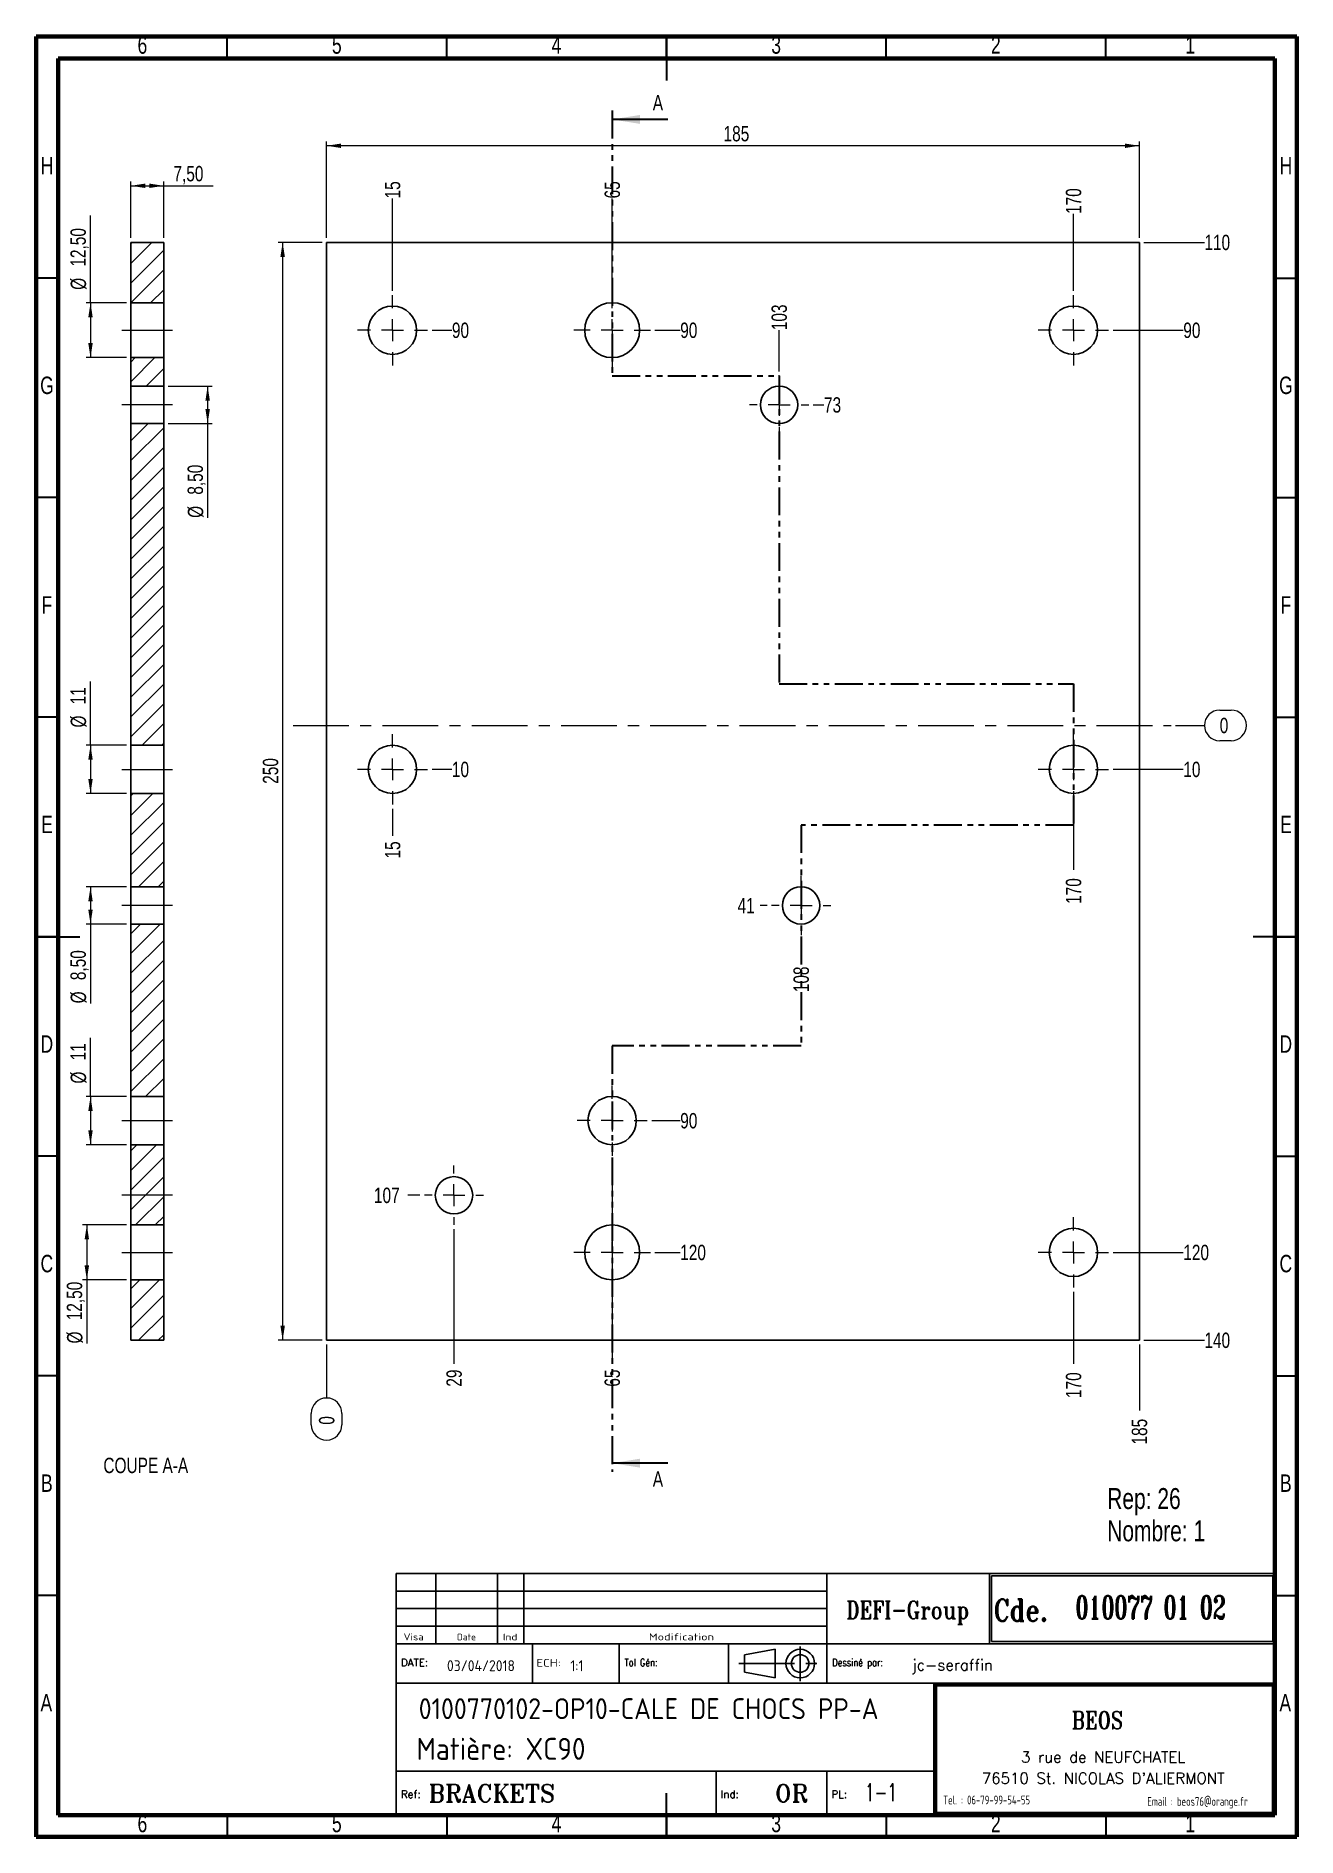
# Model space of a CAD drawing. Header units: millimetres. Extents: x 5 to 292, y 5 to 415.
import ezdxf

# ---------------------------------------------------------------- set-up
doc = ezdxf.new("R2010")
doc.units = ezdxf.units.MM
doc.linetypes.add('CENTERX2', pattern=[20.32, 12.7, -2.54, 2.54, -2.54])
doc.linetypes.add('PHANTOM', pattern=[12.7, 6.35, -1.27, 1.27, -1.27, 1.27, -1.27])
doc.layers.add('DIMENSIONS', color=176, linetype='Continuous')
doc.styles.add('SLDTEXTSTYLE0', font='TXT', dxfattribs={"width": 0.75})
doc.styles.add('SLDTEXTSTYLE1', font='ISOCP')
doc.styles.add('SLDTEXTSTYLE10', font='ISOCP', dxfattribs={"width": 1.147311})
doc.styles.add('SLDTEXTSTYLE11', font='ISOCP', dxfattribs={"width": 1.385904})
doc.styles.add('SLDTEXTSTYLE12', font='ISOCP', dxfattribs={"width": 1.246461})
doc.styles.add('SLDTEXTSTYLE13', font='ROMAND')
doc.styles.add('SLDTEXTSTYLE2', font='ROMANT', dxfattribs={"width": 0.8})
doc.styles.add('SLDTEXTSTYLE3', font='ISOCP', dxfattribs={"width": 0.8})
doc.styles.add('SLDTEXTSTYLE4', font='ROMANS', dxfattribs={"width": 0.8})
doc.styles.add('SLDTEXTSTYLE5', font='ROMANT')
doc.styles.add('SLDTEXTSTYLE6', font='ROMANS')
doc.styles.add('SLDTEXTSTYLE7', font='ROMANT', dxfattribs={"width": 0.65})
doc.styles.add('SLDTEXTSTYLE8', font='ISOCP', dxfattribs={"width": 1.446157})
doc.styles.add('SLDTEXTSTYLE9', font='ISOCP', dxfattribs={"width": 1.294402})
doc.dimstyles.new('SLDDIMSTYLE0', dxfattribs={"dimtxt": 3.5, "dimasz": 3.302, "dimexe": 0, "dimexo": 0.0625, "dimgap": 0.875, "dimtad": 0, "dimtih": 1, "dimtoh": 1, "dimdec": 0, "dimrnd": 1e-09, "dimdsep": 46, "dimtxsty": 'SLDTEXTSTYLE0', "dimblk1": 'NONE', "dimblk2": 'NONE', "dimsah": 1, "dimcen": 0.09, "dimadec": 0, "dimazin": 2, "dimtfac": 1, "dimtdec": 0, "dimtofl": 0, "dimtmove": 0, "dimatfit": 3, "dimldrblk": 'NONE', "dimfxl": 1, "dimfrac": 2, "dimtolj": 1, "dimtzin": 12, "dimarcsym": 0})
doc.dimstyles.new('SLDDIMSTYLE1', dxfattribs={"dimtxt": 3.5, "dimasz": 3.302, "dimexe": 0, "dimexo": 0.0625, "dimgap": 0.875, "dimtad": 0, "dimtih": 1, "dimtoh": 1, "dimrnd": 1e-09, "dimzin": 12, "dimdsep": 46, "dimtxsty": 'SLDTEXTSTYLE0', "dimblk1": 'NONE', "dimblk2": 'NONE', "dimsah": 1, "dimcen": 0.09, "dimadec": 0, "dimazin": 3, "dimtfac": 1, "dimtofl": 0, "dimtmove": 0, "dimatfit": 3, "dimldrblk": 'NONE', "dimfxl": 1, "dimfrac": 2, "dimtolj": 1, "dimtzin": 12, "dimarcsym": 0})
doc.dimstyles.new('SLDDIMSTYLE2', dxfattribs={"dimtxt": 3.5, "dimasz": 3.302, "dimexe": 0, "dimexo": 0.0625, "dimgap": 0.875, "dimtad": 1, "dimrnd": 1e-09, "dimzin": 12, "dimdsep": 46, "dimtxsty": 'SLDTEXTSTYLE0', "dimsah": 1, "dimcen": 0.09, "dimadec": 0, "dimazin": 3, "dimtfac": 1, "dimtofl": 0, "dimtmove": 0, "dimatfit": 3, "dimfxl": 1, "dimfrac": 2, "dimtolj": 1, "dimtzin": 12, "dimarcsym": 0})

# ---------------------------------------------------------------- blocks, each defined once
blk = doc.blocks.new('SW_NOTE_0')
at = {"color": 0, "linetype": 'Continuous', "lineweight": 0, "char_height": 4.763, "attachment_point": 1, "style": 'SLDTEXTSTYLE0'}
for s, insert in [('Rep: 26', (0, 6.14)), ('Nombre: 1', (0, -1.21))]:
    blk.add_mtext(s, dxfattribs=dict(at, insert=insert))
blk = doc.blocks.new('_D')
at = {"color": 7, "linetype": 'Continuous', "lineweight": 18}
for p, q in [((274.42, 261.62), (277.01, 261.62)), ((264.35, 258.13), (270.93, 258.13)), ((277.01, 254.64), (274.42, 254.64))]:
    blk.add_line(p, q, dxfattribs=at)
for centre, start, end in [((274.42, 258.13), 90, 270), ((277.01, 258.13), 270, 90)]:
    blk.add_arc(centre, 3.49, start, end, dxfattribs=at)
at = {"color": 7, "linetype": 'Continuous', "lineweight": 18, "insert": (274.42, 259.86), "char_height": 3.5, "attachment_point": 1, "style": 'SLDTEXTSTYLE0'}
blk.add_mtext('0', dxfattribs=at)
blk = doc.blocks.new('_None')
blk = doc.blocks.new('_D_1')
at = {"color": 7, "linetype": 'Continuous', "lineweight": 18}
blk.add_line((250.13, 248.13), (266.13, 248.13), dxfattribs=at)
at = {"color": 7, "linetype": 'Continuous', "lineweight": 18, "insert": (266.13, 249.86), "char_height": 3.5, "attachment_point": 1, "style": 'SLDTEXTSTYLE0'}
blk.add_mtext('10', dxfattribs=at)
blk = doc.blocks.new('_D_2')
at = {"color": 7, "linetype": 'Continuous', "lineweight": 18}
blk.add_line((95.13, 248.13), (99.66, 248.13), dxfattribs=at)
at = {"color": 7, "linetype": 'Continuous', "lineweight": 18, "insert": (99.66, 249.86), "char_height": 3.5, "attachment_point": 1, "style": 'SLDTEXTSTYLE0'}
blk.add_mtext('10', dxfattribs=at)
blk = doc.blocks.new('_D_3')
at = {"color": 7, "linetype": 'Continuous', "lineweight": 18}
blk.add_line((171.38, 217.13), (169.85, 217.13), dxfattribs=at)
at = {"color": 7, "linetype": 'Continuous', "lineweight": 18, "insert": (164.68, 218.86), "char_height": 3.5, "attachment_point": 1, "style": 'SLDTEXTSTYLE0'}
blk.add_mtext('41', dxfattribs=at)
blk = doc.blocks.new('_D_4')
at = {"color": 7, "linetype": 'Continuous', "lineweight": 18}
blk.add_line((145.13, 168.13), (151.62, 168.13), dxfattribs=at)
at = {"color": 7, "linetype": 'Continuous', "lineweight": 18, "insert": (151.62, 169.86), "char_height": 3.5, "attachment_point": 1, "style": 'SLDTEXTSTYLE0'}
blk.add_mtext('90', dxfattribs=at)
blk = doc.blocks.new('_D_5')
at = {"color": 7, "linetype": 'Continuous', "lineweight": 18}
blk.add_line((92.38, 151.13), (89.66, 151.13), dxfattribs=at)
at = {"color": 7, "linetype": 'Continuous', "lineweight": 18, "insert": (81.91, 152.86), "char_height": 3.5, "attachment_point": 1, "style": 'SLDTEXTSTYLE0'}
blk.add_mtext('107', dxfattribs=at)
blk = doc.blocks.new('_D_6')
at = {"color": 7, "linetype": 'Continuous', "lineweight": 18}
blk.add_line((250.13, 138.13), (266.13, 138.13), dxfattribs=at)
at = {"color": 7, "linetype": 'Continuous', "lineweight": 18, "insert": (266.13, 139.86), "char_height": 3.5, "attachment_point": 1, "style": 'SLDTEXTSTYLE0'}
blk.add_mtext('120', dxfattribs=at)
blk = doc.blocks.new('_D_7')
at = {"color": 7, "linetype": 'Continuous', "lineweight": 18}
blk.add_line((145.88, 138.13), (151.62, 138.13), dxfattribs=at)
at = {"color": 7, "linetype": 'Continuous', "lineweight": 18, "insert": (151.62, 139.86), "char_height": 3.5, "attachment_point": 1, "style": 'SLDTEXTSTYLE0'}
blk.add_mtext('120', dxfattribs=at)
blk = doc.blocks.new('_D_8')
at = {"color": 7, "linetype": 'Continuous', "lineweight": 18}
blk.add_line((257.13, 118.13), (270.93, 118.13), dxfattribs=at)
at = {"color": 7, "linetype": 'Continuous', "lineweight": 18, "insert": (270.93, 119.86), "char_height": 3.5, "attachment_point": 1, "style": 'SLDTEXTSTYLE0'}
blk.add_mtext('140', dxfattribs=at)
blk = doc.blocks.new('_D_9')
at = {"color": 7, "linetype": 'Continuous', "lineweight": 18}
blk.add_line((181.88, 331.13), (184.34, 331.13), dxfattribs=at)
at = {"color": 7, "linetype": 'Continuous', "lineweight": 18, "insert": (184.34, 332.86), "char_height": 3.5, "attachment_point": 1, "style": 'SLDTEXTSTYLE0'}
blk.add_mtext('73', dxfattribs=at)
blk = doc.blocks.new('_D_10')
at = {"color": 7, "linetype": 'Continuous', "lineweight": 18}
blk.add_line((95.13, 348.13), (99.66, 348.13), dxfattribs=at)
at = {"color": 7, "linetype": 'Continuous', "lineweight": 18, "insert": (99.66, 349.86), "char_height": 3.5, "attachment_point": 1, "style": 'SLDTEXTSTYLE0'}
blk.add_mtext('90', dxfattribs=at)
blk = doc.blocks.new('_D_11')
at = {"color": 7, "linetype": 'Continuous', "lineweight": 18}
blk.add_line((145.88, 348.13), (151.62, 348.13), dxfattribs=at)
at = {"color": 7, "linetype": 'Continuous', "lineweight": 18, "insert": (151.62, 349.86), "char_height": 3.5, "attachment_point": 1, "style": 'SLDTEXTSTYLE0'}
blk.add_mtext('90', dxfattribs=at)
blk = doc.blocks.new('_D_12')
at = {"color": 7, "linetype": 'Continuous', "lineweight": 18}
blk.add_line((250.13, 348.13), (266.13, 348.13), dxfattribs=at)
at = {"color": 7, "linetype": 'Continuous', "lineweight": 18, "insert": (266.13, 349.86), "char_height": 3.5, "attachment_point": 1, "style": 'SLDTEXTSTYLE0'}
blk.add_mtext('90', dxfattribs=at)
blk = doc.blocks.new('_D_13')
at = {"color": 7, "linetype": 'Continuous', "lineweight": 18}
blk.add_line((257.13, 368.13), (270.93, 368.13), dxfattribs=at)
at = {"color": 7, "linetype": 'Continuous', "lineweight": 18, "insert": (270.93, 369.86), "char_height": 3.5, "attachment_point": 1, "style": 'SLDTEXTSTYLE0'}
blk.add_mtext('110', dxfattribs=at)
blk = doc.blocks.new('_D_14')
at = {"color": 7, "linetype": 'Continuous', "lineweight": 18}
for p, q in [((71.13, 117.13), (71.13, 104.96)), ((67.64, 98.88), (67.64, 101.47)), ((74.62, 101.47), (74.62, 98.88))]:
    blk.add_line(p, q, dxfattribs=at)
for centre, start, end in [((71.13, 101.47), 0, 180), ((71.13, 98.88), 180, 0)]:
    blk.add_arc(centre, 3.49, start, end, dxfattribs=at)
at = {"color": 7, "linetype": 'Continuous', "lineweight": 18, "insert": (69.4, 98.88), "char_height": 3.5, "attachment_point": 1, "rotation": 90, "style": 'SLDTEXTSTYLE0'}
blk.add_mtext('0', dxfattribs=at)
blk = doc.blocks.new('_D_15')
at = {"color": 7, "linetype": 'Continuous', "lineweight": 18}
blk.add_line((86.13, 239.13), (86.13, 232.99), dxfattribs=at)
at = {"color": 7, "linetype": 'Continuous', "lineweight": 18, "insert": (84.4, 227.82), "char_height": 3.5, "attachment_point": 1, "rotation": 90, "style": 'SLDTEXTSTYLE0'}
blk.add_mtext('15', dxfattribs=at)
blk = doc.blocks.new('_D_16')
at = {"color": 7, "linetype": 'Continuous', "lineweight": 18}
blk.add_line((86.13, 357.13), (86.13, 378.13), dxfattribs=at)
at = {"color": 7, "linetype": 'Continuous', "lineweight": 18, "insert": (84.4, 378.13), "char_height": 3.5, "attachment_point": 1, "rotation": 90, "style": 'SLDTEXTSTYLE0'}
blk.add_mtext('15', dxfattribs=at)
blk = doc.blocks.new('_D_17')
at = {"color": 7, "linetype": 'Continuous', "lineweight": 18}
blk.add_line((100.13, 143.38), (100.13, 112.72), dxfattribs=at)
at = {"color": 7, "linetype": 'Continuous', "lineweight": 18, "insert": (98.4, 107.54), "char_height": 3.5, "attachment_point": 1, "rotation": 90, "style": 'SLDTEXTSTYLE0'}
blk.add_mtext('29', dxfattribs=at)
blk = doc.blocks.new('_D_18')
at = {"color": 7, "linetype": 'Continuous', "lineweight": 18}
blk.add_line((136.13, 159.13), (136.13, 112.72), dxfattribs=at)
at = {"color": 7, "linetype": 'Continuous', "lineweight": 18, "insert": (134.4, 107.54), "char_height": 3.5, "attachment_point": 1, "rotation": 90, "style": 'SLDTEXTSTYLE0'}
blk.add_mtext('65', dxfattribs=at)
blk = doc.blocks.new('_D_19')
at = {"color": 7, "linetype": 'Continuous', "lineweight": 18}
blk.add_line((136.13, 357.88), (136.13, 378.13), dxfattribs=at)
at = {"color": 7, "linetype": 'Continuous', "lineweight": 18, "insert": (134.4, 378.13), "char_height": 3.5, "attachment_point": 1, "rotation": 90, "style": 'SLDTEXTSTYLE0'}
blk.add_mtext('65', dxfattribs=at)
blk = doc.blocks.new('_D_20')
at = {"color": 7, "linetype": 'Continuous', "lineweight": 18}
blk.add_line((174.13, 338.74), (174.13, 348.13), dxfattribs=at)
at = {"color": 7, "linetype": 'Continuous', "lineweight": 18, "insert": (172.4, 348.13), "char_height": 3.5, "attachment_point": 1, "rotation": 90, "style": 'SLDTEXTSTYLE0'}
blk.add_mtext('103', dxfattribs=at)
blk = doc.blocks.new('_D_21')
at = {"color": 7, "linetype": 'Continuous', "lineweight": 18}
blk.add_line((179.13, 209.38), (179.13, 205.13), dxfattribs=at)
at = {"color": 7, "linetype": 'Continuous', "lineweight": 18, "insert": (177.4, 197.37), "char_height": 3.5, "attachment_point": 1, "rotation": 90, "style": 'SLDTEXTSTYLE0'}
blk.add_mtext('108', dxfattribs=at)
blk = doc.blocks.new('_D_22')
at = {"color": 7, "linetype": 'Continuous', "lineweight": 18}
blk.add_line((241.13, 129.13), (241.13, 112.72), dxfattribs=at)
at = {"color": 7, "linetype": 'Continuous', "lineweight": 18, "insert": (239.4, 104.96), "char_height": 3.5, "attachment_point": 1, "rotation": 90, "style": 'SLDTEXTSTYLE0'}
blk.add_mtext('170', dxfattribs=at)
blk = doc.blocks.new('_D_23')
at = {"color": 7, "linetype": 'Continuous', "lineweight": 18}
blk.add_line((241.13, 239.13), (241.13, 225.23), dxfattribs=at)
at = {"color": 7, "linetype": 'Continuous', "lineweight": 18, "insert": (239.4, 217.48), "char_height": 3.5, "attachment_point": 1, "rotation": 90, "style": 'SLDTEXTSTYLE0'}
blk.add_mtext('170', dxfattribs=at)
blk = doc.blocks.new('_D_24')
at = {"color": 7, "linetype": 'Continuous', "lineweight": 18}
blk.add_line((241.13, 357.13), (241.13, 374.6), dxfattribs=at)
at = {"color": 7, "linetype": 'Continuous', "lineweight": 18, "insert": (239.4, 374.6), "char_height": 3.5, "attachment_point": 1, "rotation": 90, "style": 'SLDTEXTSTYLE0'}
blk.add_mtext('170', dxfattribs=at)
blk = doc.blocks.new('_D_25')
at = {"color": 7, "linetype": 'Continuous', "lineweight": 18}
blk.add_line((256.13, 117.13), (256.13, 102.13), dxfattribs=at)
at = {"color": 7, "linetype": 'Continuous', "lineweight": 18, "insert": (254.4, 94.37), "char_height": 3.5, "attachment_point": 1, "rotation": 90, "style": 'SLDTEXTSTYLE0'}
blk.add_mtext('185', dxfattribs=at)
blk = doc.blocks.new('_D_26')
at = {"color": 7, "linetype": 'Continuous', "lineweight": 18}
for p, q in [((71.13, 369.13), (71.13, 391.13)), ((256.13, 390.13), (71.13, 390.13)), ((256.13, 369.13), (256.13, 391.13))]:
    blk.add_line(p, q, dxfattribs=at)
for points in [[(71.13, 390.13), (74.43, 389.62), (74.43, 390.63)], [(256.13, 390.13), (252.83, 390.63), (252.83, 389.62)]]:
    blk.add_solid(points, dxfattribs=at)
at = {"color": 7, "linetype": 'Continuous', "lineweight": 18, "insert": (161.49, 394.64), "char_height": 3.5, "attachment_point": 1, "style": 'SLDTEXTSTYLE0'}
blk.add_mtext('185', dxfattribs=at)
blk = doc.blocks.new('_D_27')
at = {"color": 7, "linetype": 'Continuous', "lineweight": 18}
for p, q in [((70.13, 368.13), (60.13, 368.13)), ((61.13, 368.13), (61.13, 118.13)), ((70.13, 118.13), (60.13, 118.13))]:
    blk.add_line(p, q, dxfattribs=at)
for points in [[(61.13, 368.13), (60.62, 364.82), (61.64, 364.82)], [(61.13, 118.13), (61.64, 121.43), (60.62, 121.43)]]:
    blk.add_solid(points, dxfattribs=at)
at = {"color": 7, "linetype": 'Continuous', "lineweight": 18, "insert": (56.62, 244.83), "char_height": 3.5, "attachment_point": 1, "rotation": 90, "style": 'SLDTEXTSTYLE0'}
blk.add_mtext('250', dxfattribs=at)
blk = doc.blocks.new('SW_CENTERMARKSYMBOL_0')
at = {"color": 0, "linetype": 'Continuous', "lineweight": 0}
for p, q in [((0, 5), (0, 6.75)), ((-5, 0), (-6.75, 0)), ((0, 0), (-2.5, 0)), ((0, 0), (0, 2.5)), ((0, 0), (0, -2.5)), ((0, 0), (2.5, 0)), ((5, 0), (6.75, 0)), ((0, -5), (0, -6.75))]:
    blk.add_line(p, q, dxfattribs=at)
blk = doc.blocks.new('SW_CENTERMARKSYMBOL_1')
at = {"color": 0, "linetype": 'Continuous', "lineweight": 0}
for p, q in [((0, 5), (0, 6.75)), ((-5, 0), (-6.75, 0)), ((0, 0), (-2.5, 0)), ((0, 0), (0, 2.5)), ((0, 0), (0, -2.5)), ((0, 0), (2.5, 0)), ((5, 0), (6.75, 0)), ((0, -5), (0, -6.75))]:
    blk.add_line(p, q, dxfattribs=at)
blk = doc.blocks.new('SW_CENTERMARKSYMBOL_2')
at = {"color": 0, "linetype": 'Continuous', "lineweight": 0}
for p, q in [((0, 5), (0, 6.75)), ((-5, 0), (-6.75, 0)), ((0, 0), (-2.5, 0)), ((0, 0), (0, 2.5)), ((0, 0), (0, -2.5)), ((0, 0), (2.5, 0)), ((5, 0), (6.75, 0)), ((0, -5), (0, -6.75))]:
    blk.add_line(p, q, dxfattribs=at)
blk = doc.blocks.new('SW_CENTERMARKSYMBOL_3')
at = {"color": 0, "linetype": 'Continuous', "lineweight": 0}
for p, q in [((0, 5), (0, 8)), ((-5, 0), (-8, 0)), ((0, 0), (-2.5, 0)), ((0, 0), (0, 2.5)), ((0, 0), (0, -2.5)), ((0, 0), (2.5, 0)), ((5, 0), (8, 0)), ((0, -5), (0, -8))]:
    blk.add_line(p, q, dxfattribs=at)
blk = doc.blocks.new('SW_CENTERMARKSYMBOL_4')
at = {"color": 0, "linetype": 'Continuous', "lineweight": 0}
for p, q in [((0, 5), (0, 8.75)), ((-5, 0), (-8.75, 0)), ((0, 0), (-2.5, 0)), ((0, 0), (0, 2.5)), ((0, 0), (0, -2.5)), ((0, 0), (2.5, 0)), ((5, 0), (8.75, 0)), ((0, -5), (0, -8.75))]:
    blk.add_line(p, q, dxfattribs=at)
blk = doc.blocks.new('SW_CENTERMARKSYMBOL_5')
at = {"color": 0, "linetype": 'Continuous', "lineweight": 0}
for p, q in [((0, 5), (0, 8)), ((-5, 0), (-8, 0)), ((0, 0), (-2.5, 0)), ((0, 0), (0, 2.5)), ((0, 0), (0, -2.5)), ((0, 0), (2.5, 0)), ((5, 0), (8, 0)), ((0, -5), (0, -8))]:
    blk.add_line(p, q, dxfattribs=at)
blk = doc.blocks.new('SW_CENTERMARKSYMBOL_6')
at = {"color": 0, "linetype": 'Continuous', "lineweight": 0}
for p, q in [((0, 5), (0, 8)), ((-5, 0), (-8, 0)), ((0, 0), (-2.5, 0)), ((0, 0), (0, 2.5)), ((0, 0), (0, -2.5)), ((0, 0), (2.5, 0)), ((5, 0), (8, 0)), ((0, -5), (0, -8))]:
    blk.add_line(p, q, dxfattribs=at)
blk = doc.blocks.new('SW_CENTERMARKSYMBOL_7')
at = {"color": 0, "linetype": 'Continuous', "lineweight": 0}
for p, q in [((0, 5), (0, 8)), ((-5, 0), (-8, 0)), ((0, 0), (-2.5, 0)), ((0, 0), (0, 2.5)), ((0, 0), (0, -2.5)), ((0, 0), (2.5, 0)), ((5, 0), (8, 0)), ((0, -5), (0, -8))]:
    blk.add_line(p, q, dxfattribs=at)
blk = doc.blocks.new('SW_CENTERMARKSYMBOL_8')
at = {"color": 0, "linetype": 'Continuous', "lineweight": 0}
for p, q in [((0, 5), (0, 8)), ((-5, 0), (-8, 0)), ((0, 0), (-2.5, 0)), ((0, 0), (0, 2.5)), ((0, 0), (0, -2.5)), ((0, 0), (2.5, 0)), ((5, 0), (8, 0)), ((0, -5), (0, -8))]:
    blk.add_line(p, q, dxfattribs=at)
blk = doc.blocks.new('SW_CENTERMARKSYMBOL_9')
at = {"color": 0, "linetype": 'Continuous', "lineweight": 0}
for p, q in [((0, 5), (0, 8.75)), ((-5, 0), (-8.75, 0)), ((0, 0), (-2.5, 0)), ((0, 0), (0, 2.5)), ((0, 0), (0, -2.5)), ((0, 0), (2.5, 0)), ((5, 0), (8.75, 0)), ((0, -5), (0, -8.75))]:
    blk.add_line(p, q, dxfattribs=at)
blk = doc.blocks.new('SW_CENTERMARKSYMBOL_10')
at = {"color": 0, "linetype": 'Continuous', "lineweight": 0}
for p, q in [((0, 5), (0, 8)), ((-5, 0), (-8, 0)), ((0, 0), (-2.5, 0)), ((0, 0), (0, 2.5)), ((0, 0), (0, -2.5)), ((0, 0), (2.5, 0)), ((5, 0), (8, 0)), ((0, -5), (0, -8))]:
    blk.add_line(p, q, dxfattribs=at)
blk = doc.blocks.new('_D_28')
at = {"color": 7, "linetype": 'Continuous', "lineweight": 18}
for p, q in [((26.56, 369.13), (26.56, 382.01)), ((34.06, 369.13), (34.06, 382.01)), ((26.56, 381.01), (34.06, 381.01)), ((34.06, 381.01), (45.32, 381.01))]:
    blk.add_line(p, q, dxfattribs=at)
for points in [[(26.56, 381.01), (29.86, 380.51), (29.86, 381.52)], [(34.06, 381.01), (30.76, 381.52), (30.76, 380.51)]]:
    blk.add_solid(points, dxfattribs=at)
at = {"color": 7, "linetype": 'Continuous', "lineweight": 18, "insert": (36.27, 385.53), "char_height": 3.5, "attachment_point": 1, "style": 'SLDTEXTSTYLE0'}
blk.add_mtext('7,50', dxfattribs=at)
blk = doc.blocks.new('_D_29')
at = {"color": 7, "linetype": 'Continuous', "lineweight": 18}
for p, q in [((17.4, 354.38), (17.4, 374.24)), ((25.56, 354.38), (16.4, 354.38)), ((17.4, 354.38), (17.4, 341.88)), ((25.56, 341.88), (16.4, 341.88))]:
    blk.add_line(p, q, dxfattribs=at)
for points in [[(17.4, 354.38), (16.89, 351.07), (17.9, 351.07)], [(17.4, 341.88), (17.9, 345.18), (16.89, 345.18)]]:
    blk.add_solid(points, dxfattribs=at)
at = {"color": 7, "linetype": 'Continuous', "lineweight": 18, "char_height": 3.5, "attachment_point": 1, "rotation": 90, "style": 'SLDTEXTSTYLE0'}
for s, insert in [('12,50', (12.83, 362.6)), ('%%c', (12.88, 357.32))]:
    blk.add_mtext(s, dxfattribs=dict(at, insert=insert))
blk = doc.blocks.new('_D_30')
at = {"color": 7, "linetype": 'Continuous', "lineweight": 18}
for p, q in [((35.06, 335.38), (45.06, 335.38)), ((44.06, 335.38), (44.06, 326.88)), ((35.06, 326.88), (45.06, 326.88)), ((44.06, 326.88), (44.06, 305.39))]:
    blk.add_line(p, q, dxfattribs=at)
for points in [[(44.06, 335.38), (43.55, 332.07), (44.57, 332.07)], [(44.06, 326.88), (44.57, 330.18), (43.55, 330.18)]]:
    blk.add_solid(points, dxfattribs=at)
at = {"color": 7, "linetype": 'Continuous', "lineweight": 18, "char_height": 3.5, "attachment_point": 1, "rotation": 90, "style": 'SLDTEXTSTYLE0'}
for s, insert in [('8,50', (39.49, 310.67)), ('%%c', (39.55, 305.39))]:
    blk.add_mtext(s, dxfattribs=dict(at, insert=insert))
blk = doc.blocks.new('_D_31')
at = {"color": 7, "linetype": 'Continuous', "lineweight": 18}
for p, q in [((17.4, 253.63), (17.4, 268.1)), ((25.56, 253.63), (16.4, 253.63)), ((17.4, 253.63), (17.4, 242.63)), ((25.56, 242.63), (16.4, 242.63))]:
    blk.add_line(p, q, dxfattribs=at)
for points in [[(17.4, 253.63), (16.89, 250.32), (17.9, 250.32)], [(17.4, 242.63), (17.9, 245.93), (16.89, 245.93)]]:
    blk.add_solid(points, dxfattribs=at)
at = {"color": 7, "linetype": 'Continuous', "lineweight": 18, "char_height": 3.5, "attachment_point": 1, "rotation": 90, "style": 'SLDTEXTSTYLE0'}
for s, insert in [('11', (12.83, 262.92)), ('%%c', (12.88, 257.65))]:
    blk.add_mtext(s, dxfattribs=dict(at, insert=insert))
blk = doc.blocks.new('_D_32')
at = {"color": 7, "linetype": 'Continuous', "lineweight": 18}
for p, q in [((25.56, 221.38), (16.4, 221.38)), ((17.4, 221.38), (17.4, 212.88)), ((25.56, 212.88), (16.4, 212.88)), ((17.4, 212.88), (17.4, 194.83))]:
    blk.add_line(p, q, dxfattribs=at)
for points in [[(17.4, 221.38), (16.89, 218.07), (17.9, 218.07)], [(17.4, 212.88), (17.9, 216.18), (16.89, 216.18)]]:
    blk.add_solid(points, dxfattribs=at)
at = {"color": 7, "linetype": 'Continuous', "lineweight": 18, "char_height": 3.5, "attachment_point": 1, "rotation": 90, "style": 'SLDTEXTSTYLE0'}
for s, insert in [('8,50', (12.83, 200.11)), ('%%c', (12.88, 194.83))]:
    blk.add_mtext(s, dxfattribs=dict(at, insert=insert))
blk = doc.blocks.new('_D_33')
at = {"color": 7, "linetype": 'Continuous', "lineweight": 18}
for p, q in [((17.4, 173.63), (17.4, 187.02)), ((25.56, 173.63), (16.4, 173.63)), ((17.4, 173.63), (17.4, 162.63)), ((25.56, 162.63), (16.4, 162.63))]:
    blk.add_line(p, q, dxfattribs=at)
for points in [[(17.4, 173.63), (16.89, 170.32), (17.9, 170.32)], [(17.4, 162.63), (17.9, 165.93), (16.89, 165.93)]]:
    blk.add_solid(points, dxfattribs=at)
at = {"color": 7, "linetype": 'Continuous', "lineweight": 18, "char_height": 3.5, "attachment_point": 1, "rotation": 90, "style": 'SLDTEXTSTYLE0'}
for s, insert in [('11', (12.83, 181.85)), ('%%c', (12.88, 176.57))]:
    blk.add_mtext(s, dxfattribs=dict(at, insert=insert))
blk = doc.blocks.new('_D_34')
at = {"color": 7, "linetype": 'Continuous', "lineweight": 18}
for p, q in [((25.56, 144.38), (15.56, 144.38)), ((16.56, 144.38), (16.56, 131.88)), ((25.56, 131.88), (15.56, 131.88)), ((16.56, 131.88), (16.56, 117.38))]:
    blk.add_line(p, q, dxfattribs=at)
for points in [[(16.56, 144.38), (16.05, 141.07), (17.07, 141.07)], [(16.56, 131.88), (17.07, 135.18), (16.05, 135.18)]]:
    blk.add_solid(points, dxfattribs=at)
at = {"color": 7, "linetype": 'Continuous', "lineweight": 18, "char_height": 3.5, "attachment_point": 1, "rotation": 90, "style": 'SLDTEXTSTYLE0'}
for s, insert in [('12,50', (11.99, 122.66)), ('%%c', (12.05, 117.38))]:
    blk.add_mtext(s, dxfattribs=dict(at, insert=insert))

msp = doc.modelspace()

# ---------------------------------------------------------------- hatches: boundary and pattern name
at = {"linetype": 'Continuous', "lineweight": 18}
h = msp.add_hatch(dxfattribs=at)
h.set_pattern_fill('ANSI31', style=0)
h.paths.add_polyline_path([(34.06, 368.126), (26.56, 368.126), (26.56, 354.376), (34.06, 354.376)], flags=0)
h = msp.add_hatch(dxfattribs=at)
h.set_pattern_fill('ANSI31', style=0)
h.paths.add_polyline_path([(34.06, 341.876), (26.56, 341.876), (26.56, 335.376), (34.06, 335.376)], flags=0)
h = msp.add_hatch(dxfattribs=at)
h.set_pattern_fill('ANSI31', style=0)
h.paths.add_polyline_path([(34.06, 326.876), (26.56, 326.876), (26.56, 253.626), (34.06, 253.626)], flags=0)
h = msp.add_hatch(dxfattribs=at)
h.set_pattern_fill('ANSI31', style=0)
h.paths.add_polyline_path([(34.06, 242.626), (26.56, 242.626), (26.56, 221.376), (34.06, 221.376)], flags=0)
h = msp.add_hatch(dxfattribs=at)
h.set_pattern_fill('ANSI31', style=0)
h.paths.add_polyline_path([(34.06, 212.876), (26.56, 212.876), (26.56, 173.626), (34.06, 173.626)], flags=0)
h = msp.add_hatch(dxfattribs=at)
h.set_pattern_fill('ANSI31', style=0)
h.paths.add_polyline_path([(26.56, 144.376), (34.06, 144.376), (34.06, 162.626), (26.56, 162.626)], flags=0)
h = msp.add_hatch(dxfattribs=at)
h.set_pattern_fill('ANSI31', style=0)
h.paths.add_polyline_path([(26.56, 118.126), (34.06, 118.126), (34.06, 131.876), (26.56, 131.876)], flags=0)

# ---------------------------------------------------------------- linework, layer by layer
at = {"color": 7, "linetype": 'Continuous', "lineweight": 70}
for p, q in [((5, 5), (5, 415)), ((5, 415), (292, 415)), ((292, 415), (292, 5)), ((10, 10), (10, 410)), ((10, 410), (287, 410)), ((287, 410), (287, 10)), ((287, 10), (10, 10)), ((292, 5), (5, 5))]:
    msp.add_line(p, q, dxfattribs=at)
at = {"color": 7, "linetype": 'Continuous', "lineweight": 35}
for p, q in [((48.5, 410), (48.5, 415)), ((98.5, 410), (98.5, 415)), ((148.5, 415.001), (148.5, 404.999)), ((148.5, 410), (148.5, 415)), ((198.5, 410), (198.5, 415)), ((248.5, 410), (248.5, 415)), ((148.832, 396.126), (136.132, 396.126)), ((10, 360), (5, 360)), ((287, 360), (292, 360)), ((10, 310), (5, 310)), ((287, 310), (292, 310)), ((10, 260), (5, 260)), ((287, 260), (292, 260)), ((4.999, 210), (15.001, 210)), ((10, 210), (5, 210)), ((292.001, 210), (281.999, 210)), ((287, 210), (292, 210)), ((10, 160), (5, 160)), ((287, 160), (292, 160)), ((10, 110), (5, 110)), ((287, 110), (292, 110)), ((148.832, 90.126), (136.132, 90.126)), ((10, 60), (5, 60)), ((287, 60), (292, 60)), ((148.5, 4.999), (148.5, 15.001)), ((48.5, 10), (48.5, 5)), ((98.5, 10), (98.5, 5)), ((148.5, 10), (148.5, 5)), ((198.5, 10), (198.5, 5)), ((248.5, 10), (248.5, 5))]:
    msp.add_line(p, q, dxfattribs=at)
at = {"color": 7, "linetype": 'PHANTOM', "lineweight": 35}
for p, q in [((136.132, 398.126), (136.132, 337.744)), ((136.132, 337.744), (174.132, 337.744)), ((174.132, 337.744), (174.132, 267.566)), ((174.132, 267.566), (241.132, 267.566)), ((241.132, 267.566), (241.132, 235.445)), ((241.132, 235.445), (179.132, 235.445)), ((179.132, 235.445), (179.132, 185.168)), ((179.132, 185.168), (136.132, 185.168)), ((136.132, 185.168), (136.132, 88.126))]:
    msp.add_line(p, q, dxfattribs=at)
at = {"color": 7, "linetype": 'Continuous', "lineweight": 25}
for p, q in [((26.56, 368.126), (26.56, 354.376)), ((26.56, 368.126), (34.06, 368.126)), ((34.06, 368.126), (34.06, 354.376)), ((256.132, 368.126), (71.132, 368.126)), ((71.132, 368.126), (71.132, 118.126)), ((256.132, 118.126), (256.132, 368.126)), ((34.06, 354.376), (26.56, 354.376)), ((26.56, 354.376), (26.56, 341.876)), ((34.06, 354.376), (34.06, 341.876)), ((26.56, 341.876), (34.06, 341.876)), ((26.56, 341.876), (26.56, 335.376)), ((34.06, 341.876), (34.06, 335.376)), ((34.06, 335.376), (26.56, 335.376)), ((26.56, 335.376), (26.56, 326.876)), ((34.06, 335.376), (34.06, 326.876)), ((26.56, 326.876), (34.06, 326.876)), ((26.56, 326.876), (26.56, 253.626)), ((34.06, 326.876), (34.06, 253.626)), ((34.06, 253.626), (26.56, 253.626)), ((26.56, 253.626), (26.56, 242.626)), ((34.06, 253.626), (34.06, 242.626)), ((26.56, 242.626), (34.06, 242.626)), ((26.56, 242.626), (26.56, 221.376)), ((34.06, 242.626), (34.06, 221.376)), ((34.06, 221.376), (26.56, 221.376)), ((26.56, 221.376), (26.56, 212.876)), ((34.06, 221.376), (34.06, 212.876)), ((26.56, 212.876), (26.56, 173.626)), ((26.56, 212.876), (34.06, 212.876)), ((34.06, 212.876), (34.06, 173.626)), ((34.06, 173.626), (26.56, 173.626)), ((26.56, 173.626), (26.56, 162.626)), ((34.06, 173.626), (34.06, 162.626)), ((26.56, 162.626), (34.06, 162.626)), ((26.56, 162.626), (26.56, 144.376)), ((34.06, 162.626), (34.06, 144.376)), ((34.06, 144.376), (26.56, 144.376)), ((26.56, 144.376), (26.56, 131.876)), ((34.06, 144.376), (34.06, 131.876)), ((26.56, 131.876), (26.56, 118.126)), ((26.56, 131.876), (34.06, 131.876)), ((34.06, 131.876), (34.06, 118.126)), ((34.06, 118.126), (26.56, 118.126)), ((71.132, 118.126), (256.132, 118.126))]:
    msp.add_line(p, q, dxfattribs=at)
at = {"color": 7, "linetype": 'CENTERX2', "lineweight": 18}
for p, q in [((24.56, 348.126), (36.06, 348.126)), ((36.06, 331.126), (24.56, 331.126)), ((63.529, 258.126), (263.347, 258.126)), ((24.56, 248.126), (36.06, 248.126)), ((36.06, 217.126), (24.56, 217.126)), ((24.56, 168.126), (36.06, 168.126)), ((36.06, 151.126), (24.56, 151.126)), ((24.56, 138.126), (36.06, 138.126))]:
    msp.add_line(p, q, dxfattribs=at)
at = {"color": 7, "linetype": 'Continuous', "lineweight": 25}
for centre, radius in [((86.132, 348.126), 5.5), ((136.132, 348.126), 6.25), ((241.132, 348.126), 5.5), ((174.132, 331.126), 4.25), ((86.132, 248.126), 5.5), ((241.132, 248.126), 5.5), ((179.132, 217.126), 4.25), ((136.132, 168.126), 5.5), ((100.132, 151.126), 4.25), ((136.132, 138.126), 6.25), ((241.132, 138.126), 5.5)]:
    msp.add_circle(centre, radius, dxfattribs=at)
at = {"color": 7, "linetype": 'Continuous', "lineweight": 35}
for points in [[(136.132, 396.126), (142.482, 395.11), (142.482, 397.142)], [(136.132, 90.126), (142.482, 89.11), (142.482, 91.142)]]:
    msp.add_solid(points, dxfattribs=at)
at = {"layer": 'DIMENSIONS', "color": 3}
for p, q in [((185, 65), (87, 65)), ((96, 49), (96, 65)), ((110, 49), (110, 65)), ((116, 49), (116, 65)), ((87, 61), (185, 61)), ((185, 57), (87, 57)), ((87, 53), (185, 53))]:
    msp.add_line(p, q, dxfattribs=at)
at = {"layer": 'DIMENSIONS', "color": 6}
for p, q in [((87, 65), (87, 10)), ((287, 10), (287, 65)), ((287, 40), (209.384, 40)), ((209.384, 40), (209.384, 10)), ((286.8, 39.8), (209.584, 39.8)), ((209.584, 39.8), (209.584, 10.2)), ((286.6, 39.6), (209.784, 39.6)), ((209.784, 39.6), (209.784, 10.4)), ((286.4, 39.4), (209.984, 39.4)), ((209.984, 39.4), (209.984, 10.6)), ((286.4, 10.6), (286.4, 39.4)), ((286.6, 10.4), (286.6, 39.6)), ((286.8, 10.2), (286.8, 39.8)), ((87, 10), (287, 10)), ((209.584, 10.2), (286.8, 10.2)), ((209.784, 10.4), (286.6, 10.4)), ((209.984, 10.6), (286.4, 10.6))]:
    msp.add_line(p, q, dxfattribs=at)
at = {"layer": 'DIMENSIONS', "color": 1}
for p, q in [((287, 65), (185, 65)), ((185, 49), (185, 65)), ((222, 49), (222, 65)), ((222.5, 49.5), (222.5, 64.5)), ((222.5, 64.5), (286.5, 64.5)), ((286.5, 64.5), (286.5, 49.5)), ((286.5, 49.5), (222.5, 49.5)), ((87, 49), (287, 49)), ((118, 49), (118, 40)), ((137.731, 49), (137.731, 40)), ((162.62, 49), (162.62, 40)), ((185, 49), (185, 40)), ((209.384, 40), (87, 40)), ((209.384, 20), (87, 20)), ((159.792, 20), (159.792, 10)), ((185, 20), (185, 10))]:
    msp.add_line(p, q, dxfattribs=at)
at = {"layer": 'DIMENSIONS'}
for p, q in [((222.5, 49.5), (222.5, 64.5)), ((222.5, 64.5), (286.5, 64.5)), ((286.5, 64.5), (286.5, 49.5)), ((286.5, 49.5), (222.5, 49.5))]:
    msp.add_line(p, q, dxfattribs=at)
at = {"layer": 'DIMENSIONS', "color": 7}
for p, q in [((173.244, 47.75), (166.244, 46.5)), ((166.244, 46.5), (166.244, 42.5)), ((173.244, 41.25), (173.244, 47.75)), ((166.244, 42.5), (173.244, 41.25))]:
    msp.add_line(p, q, dxfattribs=at)
at = {"layer": 'DIMENSIONS', "color": 3, "linetype": 'CENTERX2'}
for p, q in [((178.934, 48.348), (178.934, 40.513)), ((164.946, 44.5), (183.201, 44.5))]:
    msp.add_line(p, q, dxfattribs=at)
at = {"layer": 'DIMENSIONS', "color": 7}
for radius in [3.25, 2]:
    msp.add_circle((178.934, 44.5), radius, dxfattribs=at)

# ---------------------------------------------------------------- block references
at = {"color": 7, "linetype": 'Continuous', "lineweight": 0}
for name, p in [('SW_CENTERMARKSYMBOL_4', (136.132, 348.126)), ('SW_CENTERMARKSYMBOL_3', (86.132, 348.126)), ('SW_CENTERMARKSYMBOL_5', (241.132, 348.126)), ('SW_CENTERMARKSYMBOL_1', (174.132, 331.126)), ('SW_CENTERMARKSYMBOL_7', (86.132, 248.126)), ('SW_CENTERMARKSYMBOL_6', (241.132, 248.126)), ('SW_CENTERMARKSYMBOL_0', (179.132, 217.126)), ('SW_CENTERMARKSYMBOL_10', (136.132, 168.126)), ('SW_CENTERMARKSYMBOL_2', (100.132, 151.126)), ('SW_CENTERMARKSYMBOL_9', (136.132, 138.126)), ('SW_CENTERMARKSYMBOL_8', (241.132, 138.126)), ('SW_NOTE_0', (248.812, 78.31))]:
    msp.add_blockref(name, p, dxfattribs=at)

# ---------------------------------------------------------------- texts
at = {"color": 7, "linetype": 'Continuous', "lineweight": 0, "attachment_point": 2, "style": 'SLDTEXTSTYLE0'}
for s, insert, char_height in [('6', (29.21, 415.06), 3.969), ('5', (73.46, 415.06), 3.969), ('4', (123.46, 415.06), 3.969), ('3', (173.46, 415.06), 3.969), ('2', (223.46, 415.06), 3.969), ('1', (267.71, 415.06), 3.969), ('H', (7.49, 387.56), 3.969), ('H', (289.49, 387.56), 3.969), ('G', (7.487, 337.56), 3.969), ('G', (289.487, 337.56), 3.969), ('F', (7.458, 287.56), 3.969), ('F', (289.458, 287.56), 3.969), ('E', (7.508, 237.56), 3.969), ('E', (289.508, 237.56), 3.969), ('D', (7.453, 187.56), 3.969), ('D', (289.453, 187.56), 3.969), ('C', (7.459, 137.56), 3.969), ('C', (289.459, 137.56), 3.969), ('COUPE A-A', (29.985, 91.362), 3.5), ('B', (7.471, 87.56), 3.969), ('B', (289.471, 87.56), 3.969), ('A', (7.34, 37.56), 3.969), ('A', (289.34, 37.56), 3.969), ('6', (29.21, 10.06), 3.969), ('5', (73.46, 10.06), 3.969), ('4', (123.46, 10.06), 3.969), ('3', (173.46, 10.06), 3.969), ('2', (223.46, 10.06), 3.969), ('1', (267.71, 10.06), 3.969)]:
    msp.add_mtext(s, dxfattribs=dict(at, insert=insert, char_height=char_height))
at = {"color": 7, "linetype": 'Continuous', "char_height": 3.5, "attachment_point": 1, "style": 'SLDTEXTSTYLE0'}
for insert in [(145.379, 401.686), (145.379, 88.274)]:
    msp.add_mtext('A', dxfattribs=dict(at, insert=insert))
at = {"layer": 'DIMENSIONS'}
for s, insert, char_height, attachment_point, style in [('DEFI-Group', (203.42, 58.701), 4, 2, 'SLDTEXTSTYLE2'), ('Cde.', (223, 59.126), 5, 1, 'SLDTEXTSTYLE2'), ('010077 01 02', (241.602, 59.94), 5.29167, 1, 'SLDTEXTSTYLE7'), ('Visa', (88.655, 51.348), 1.5671, 1, 'SLDTEXTSTYLE12'), ('Date', (100.824, 51.283), 1.4924, 1, 'SLDTEXTSTYLE10'), ('Ind', (111.254, 51.283), 1.4924, 1, 'SLDTEXTSTYLE11'), ('Modification', (144.489, 51.348), 1.56705, 1, 'SLDTEXTSTYLE8'), ('DATE:', (88.034, 45.598), 1.7277, 1, 'SLDTEXTSTYLE6'), ('03/04/2018', (98.533, 45.253), 2.5, 1, 'SLDTEXTSTYLE1'), ('ECH:', (118.911, 45.56), 1.8141, 1, 'SLDTEXTSTYLE9'), ('1:1', (126.62, 45.24), 2.5, 1, 'SLDTEXTSTYLE1'), ('Tol Gén:', (138.952, 45.598), 1.7277, 1, 'SLDTEXTSTYLE4'), ('Dessiné par:', (186.221, 45.598), 1.72768, 1, 'SLDTEXTSTYLE4'), ('jc-seraffin', (204.355, 45.42), 2.5, 1, 'SLDTEXTSTYLE5'), ('0100770102-OP10-CALE DE CHOCS PP-A', (92.105, 36.596), 4.7625, 1, 'SLDTEXTSTYLE1'), ('BEOS', (246.571, 33.595), 4, 2, 'SLDTEXTSTYLE2'), ('Matière: XC90', (91.603, 27.564), 5, 1, 'SLDTEXTSTYLE1'), ('3 rue de NEUFCHATEL', (247.909, 24.448), 2.5, 2, 'SLDTEXTSTYLE13'), ('BRACKETS', (94.337, 16.951), 4, 1, 'SLDTEXTSTYLE5'), ('OR', (173.194, 16.951), 4, 1, 'SLDTEXTSTYLE5'), ('1-1', (193.651, 17.173), 4, 1, 'SLDTEXTSTYLE7'), ("76510 St. NICOLAS D'ALIERMONT", (247.903, 19.623), 2.5, 2, 'SLDTEXTSTYLE13'), ('Ref:', (88.034, 15.598), 1.7277, 1, 'SLDTEXTSTYLE6'), ('Ind:', (160.826, 15.598), 1.7277, 1, 'SLDTEXTSTYLE6'), ('PL:', (186.034, 15.598), 1.7277, 1, 'SLDTEXTSTYLE6'), ('Tel. : 06-79-99-54-55', (221.36, 14.429), 2, 2, 'SLDTEXTSTYLE3'), ('Email : beos76@orange.fr', (269.372, 14.097), 2, 2, 'SLDTEXTSTYLE3')]:
    msp.add_mtext(s, dxfattribs=dict(at, insert=insert, char_height=char_height, attachment_point=attachment_point, style=style))

# ---------------------------------------------------------------- dimensions: what is measured, and where the dimension line sits
at = {"color": 7, "linetype": 'Continuous', "lineweight": 18}
for base, p1, p2, picture, middle in [((71.132, 390.126), (256.132, 368.126), (71.132, 368.126), '_D_26', (165.367, 390.126)), ((34.06, 381.013), (26.56, 368.126), (34.06, 368.126), '_D_28', (40.794, 381.013))]:
    dim = msp.add_linear_dim(base=base, p1=p1, p2=p2, dimstyle='SLDDIMSTYLE2', dxfattribs=at)
    dim.commit()
    dim.dimension.update_dxf_attribs({"geometry": picture, "text_midpoint": middle, "dimtype": 160})
for feature_location, offset, dtype, origin, dimstyle, picture, middle in [((86.132, 356.126), (0, 22), 1, (71.132, 118.126), 'SLDDIMSTYLE1', '_D_16', (86.132, 380.712)), ((136.132, 356.876), (0, 21.25), 1, (71.132, 118.126), 'SLDDIMSTYLE1', '_D_19', (136.132, 380.712)), ((241.132, 356.126), (0, 18.473), 1, (71.132, 118.126), 'SLDDIMSTYLE1', '_D_24', (241.132, 378.478)), ((256.132, 368.126), (14.799, 0), 0, (263.347, 258.126), 'SLDDIMSTYLE1', '_D_13', (274.81, 368.126)), ((174.132, 337.744), (0, 10.382), 1, (71.132, 118.126), 'SLDDIMSTYLE1', '_D_20', (174.132, 352.005)), ((94.132, 348.126), (5.524, 0), 0, (263.347, 258.126), 'SLDDIMSTYLE1', '_D_10', (102.242, 348.126)), ((144.882, 348.126), (6.735, 0), 0, (263.347, 258.126), 'SLDDIMSTYLE1', '_D_11', (154.203, 348.126)), ((249.132, 348.126), (17, 0), 0, (263.347, 258.126), 'SLDDIMSTYLE1', '_D_12', (268.718, 348.126)), ((180.882, 331.126), (3.463, 0), 0, (263.347, 258.126), 'SLDDIMSTYLE1', '_D_9', (186.931, 331.126)), ((263.347450908, 258.125955135), (7.583270374, 0), 0, (263.347450908, 258.125955135), 'SLDDIMSTYLE0', '_D', (275.712839185, 258.125955135)), ((93.382, 151.126), (-3.718, 0), 0, (263.347, 258.126), 'SLDDIMSTYLE1', '_D_5', (85.785, 151.126)), ((94.132, 248.126), (5.524, 0), 0, (263.347, 258.126), 'SLDDIMSTYLE1', '_D_2', (102.242, 248.126)), ((144.132, 168.126), (7.485, 0), 0, (263.347, 258.126), 'SLDDIMSTYLE1', '_D_4', (154.203, 168.126)), ((144.882, 138.126), (6.735, 0), 0, (263.347, 258.126), 'SLDDIMSTYLE1', '_D_7', (155.496, 138.126)), ((172.382, 217.126), (-2.528, 0), 0, (263.347, 258.126), 'SLDDIMSTYLE1', '_D_3', (167.267, 217.126)), ((249.132, 248.126), (17, 0), 0, (263.347, 258.126), 'SLDDIMSTYLE1', '_D_1', (268.718, 248.126)), ((249.132, 138.126), (17, 0), 0, (263.347, 258.126), 'SLDDIMSTYLE1', '_D_6', (270.011, 138.126)), ((256.132, 118.126), (14.799, 0), 0, (263.347, 258.126), 'SLDDIMSTYLE1', '_D_8', (274.81, 118.126)), ((86.132, 240.126), (0, -7.132), 1, (71.132, 118.126), 'SLDDIMSTYLE1', '_D_15', (86.132, 230.408)), ((241.132, 240.126), (0, -14.892), 1, (71.132, 118.126), 'SLDDIMSTYLE1', '_D_23', (241.132, 221.355)), ((179.132, 210.376), (0, -5.247), 1, (71.132, 118.126), 'SLDDIMSTYLE1', '_D_21', (179.132, 201.25)), ((136.132, 160.126), (0, -47.409), 1, (71.132, 118.126), 'SLDDIMSTYLE1', '_D_18', (136.132, 110.13)), ((100.132, 144.376), (0, -31.659), 1, (71.132, 118.126), 'SLDDIMSTYLE1', '_D_17', (100.132, 110.13)), ((241.132, 130.126), (0, -17.409), 1, (71.132, 118.126), 'SLDDIMSTYLE1', '_D_22', (241.132, 108.837)), ((71.131913895, 118.125955135), (0, -13.169263434), 1, (71.131913895, 118.125955135), 'SLDDIMSTYLE0', '_D_14', (71.131913895, 100.174573797)), ((256.132, 118.126), (0, -16), 1, (71.132, 118.126), 'SLDDIMSTYLE1', '_D_25', (256.132, 98.247))]:
    dim = msp.add_ordinate_dim(feature_location=feature_location, offset=offset, dtype=dtype, origin=origin, dimstyle=dimstyle, dxfattribs=at)
    dim.commit()
    dim.dimension.update_dxf_attribs({"geometry": picture, "text_midpoint": middle})
for base, p1, p2, picture, middle in [((17.396, 341.876), (26.56, 354.376), (26.56, 341.876), '_D_29', (17.396, 365.783)), ((44.06, 326.876), (34.06, 335.376), (34.06, 326.876), '_D_30', (44.06, 312.552)), ((17.396, 242.626), (26.56, 253.626), (26.56, 242.626), '_D_31', (17.396, 262.871)), ((17.396, 212.876), (26.56, 221.376), (26.56, 212.876), '_D_32', (17.396, 201.997)), ((17.396, 162.626), (26.56, 173.626), (26.56, 162.626), '_D_33', (17.396, 181.797)), ((16.56, 131.876), (26.56, 144.376), (26.56, 131.876), '_D_34', (16.56, 125.837))]:
    dim = msp.add_linear_dim(base=base, p1=p1, p2=p2, angle=90, text='%%c<>', dimstyle='SLDDIMSTYLE2', dxfattribs=at)
    dim.commit()
    dim.dimension.update_dxf_attribs({"geometry": picture, "text_midpoint": middle, "dimtype": 160})
dim = msp.add_linear_dim(base=(61.132, 118.126), p1=(71.132, 368.126), p2=(71.132, 118.126), angle=90, dimstyle='SLDDIMSTYLE2', dxfattribs=at)
dim.commit()
dim.dimension.update_dxf_attribs({"geometry": '_D_27', "text_midpoint": (61.132, 248.712), "dimtype": 160})

doc.saveas('drawing.dxf')
